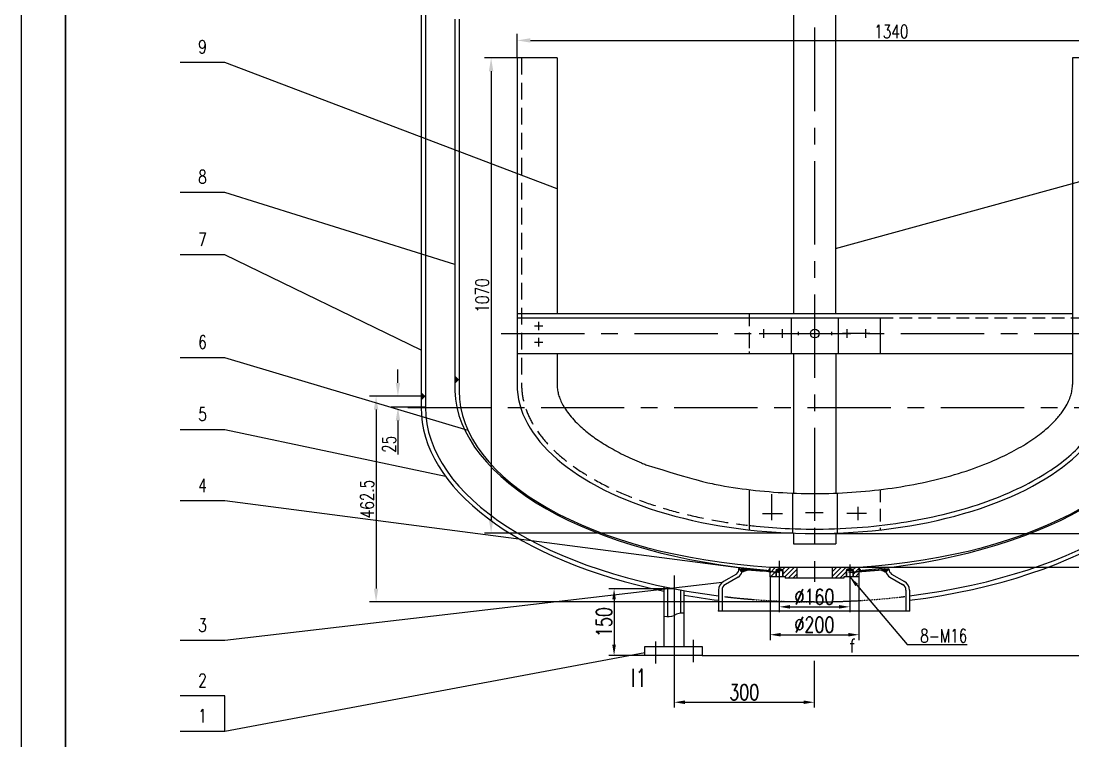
# Model space of a CAD drawing. Extents: x 6109 to 86747, y -17046 to 6992.
# Drawn here: x 35972 to 38340, y -6045 to -4426 of the extents above; entities that cross this region are included whole.
import ezdxf
from ezdxf.enums import TextEntityAlignment as Align

# ---------------------------------------------------------------- set-up
doc = ezdxf.new("R2010")
doc.units = 0
doc.header["$LTSCALE"] = 150
doc.header["$MEASUREMENT"] = 0
for name, pattern in [('CENTER', [2, 1.25, -0.25, 0.25, -0.25]), ('HIDDEN', [9.525, 6.35, -3.175]), ('HIDDEN2', [0.1875, 0.125, -0.0625]), ('PHANTOM2', [1.25, 0.625, -0.125, 0.125, -0.125, 0.125, -0.125])]:
    doc.linetypes.add(name, pattern=pattern)
doc.layers.get('0').update_dxf_attribs({"linetype": 'CONTINUOUS'})
doc.layers.get('DEFPOINTS').update_dxf_attribs({"linetype": 'CONTINUOUS'})
for name, color, linetype in [('BZ', 7, 'CONTINUOUS'), ('HGJ', 1, 'CONTINUOUS'), ('HGJX', 2, 'CENTER'), ('HGJY', 7, 'CONTINUOUS'), ('K1', 4, 'CONTINUOUS'), ('TANK', 1, 'CONTINUOUS'), ('TANKX', 7, 'CONTINUOUS'), ('TANKY', 5, 'CONTINUOUS'), ('ZXX', 2, 'CENTER')]:
    doc.layers.add(name, color=color, linetype=linetype)
doc.styles.add('HZ', font='txt', dxfattribs={"width": 0.75, "bigfont": 'hztxt'})
doc.styles.add('HZFS', font='simplex.shx', dxfattribs={"width": 0.75, "bigfont": 'hzfs.shx'})
doc.styles.get("Standard").update_dxf_attribs({"font": 'txt', "width": 0.75, "bigfont": 'hztxt.shx'})
doc.dimstyles.get("Standard").update_dxf_attribs({"dimtxt": 0.18, "dimasz": 0.18, "dimexe": 0.18, "dimexo": 0.0625, "dimgap": 0.09, "dimtad": 0, "dimtih": 1, "dimtoh": 1, "dimdec": 4, "dimzin": 0, "dimdsep": 46, "dimtxsty": 'Standard', "dimcen": 0.09, "dimadec": 0, "dimazin": 0, "dimtfac": 1, "dimtdec": 4, "dimtofl": 0, "dimtmove": 0, "dimatfit": 3, "dimfxl": 1, "dimtolj": 1, "dimtzin": 0, "dimarcsym": 0})
pattern_1 = [(45, (-94.6384, -9456.926), (-5.3033009, 5.3033009), [])]

# ---------------------------------------------------------------- blocks, each defined once
blk = doc.blocks.new('*D166')
at = {"color": 0, "linetype": 'ByBlock'}
for p, q in [((37273.3, 4948.2), (37109.7, 4948.2)), ((37124.7, 4918.2), (37124.7, 3909.2)), ((37802.9, 3879.2), (37109.7, 3879.2))]:
    blk.add_line(p, q, dxfattribs=at)
for points in [[(37119.7, 4918.2), (37129.7, 4918.2), (37124.7, 4948.2)], [(37119.7, 3909.2), (37129.7, 3909.2), (37124.7, 3879.2)]]:
    blk.add_solid(points, dxfattribs=at)
at = {"layer": 'DEFPOINTS', "color": 0, "linetype": 'ByBlock'}
for p in [(37273.3, 4948.2), (37124.7, 3879.2), (37802.9, 3879.2)]:
    blk.add_point(p, dxfattribs=at)
at = {"color": 0, "linetype": 'ByBlock', "insert": (37104.7, 4413.7), "char_height": 30, "attachment_point": 5, "rotation": 90, "style": 'HZFS'}
blk.add_mtext('\\A1;1070', dxfattribs=at)
blk = doc.blocks.new('*D137')
at = {"color": 0, "linetype": 'ByBlock'}
for p, q in [((38558.1, -5217.2), (39019, -5217.2)), ((39007, -5630.1), (39007, -5241.2)), ((37758.7, -5654.1), (39019, -5654.1))]:
    blk.add_line(p, q, dxfattribs=at)
for points in [[(39003, -5241.2), (39011, -5241.2), (39007, -5217.2)], [(39003, -5630.1), (39011, -5630.1), (39007, -5654.1)]]:
    blk.add_solid(points, dxfattribs=at)
at = {"layer": 'DEFPOINTS', "color": 0, "linetype": 'ByBlock'}
for p in [(38558, -5217.2), (39007, -5217.2), (37758.6, -5654.1)]:
    blk.add_point(p, dxfattribs=at)
at = {"color": 0, "linetype": 'ByBlock', "insert": (38984.5, -5435.7), "char_height": 35, "attachment_point": 5, "rotation": 90, "style": 'HZFS'}
blk.add_mtext('\\A1;440', dxfattribs=at)
blk = doc.blocks.new('*D136')
at = {"color": 0, "linetype": 'ByBlock'}
for p, q in [((37852.7, 6274.7), (39202.9, 6274.7)), ((39190.9, 6250.7), (39190.9, 3826.8)), ((37852.7, 3802.8), (39202.9, 3802.8))]:
    blk.add_line(p, q, dxfattribs=at)
for points in [[(39186.9, 6250.7), (39194.9, 6250.7), (39190.9, 6274.7)], [(39186.9, 3826.8), (39194.9, 3826.8), (39190.9, 3802.8)]]:
    blk.add_solid(points, dxfattribs=at)
at = {"layer": 'DEFPOINTS', "color": 0, "linetype": 'ByBlock'}
for p in [(37852.6, 6274.7), (37852.7, 3802.8), (39190.9, 3802.8)]:
    blk.add_point(p, dxfattribs=at)
at = {"color": 0, "linetype": 'ByBlock', "insert": (39168.4, 5038.8), "char_height": 35, "attachment_point": 5, "rotation": 90, "style": 'HZFS'}
blk.add_mtext('\\A1;2480', dxfattribs=at)
blk = doc.blocks.new('*D135')
at = {"color": 0, "linetype": 'ByBlock'}
for p, q in [((37852.7, 7852.6), (39300.3, 7852.6)), ((39288.3, 3628), (39288.3, 7828.6)), ((37599.8, 3604), (39300.3, 3604))]:
    blk.add_line(p, q, dxfattribs=at)
for points in [[(39284.3, 7828.6), (39292.3, 7828.6), (39288.3, 7852.6)], [(39284.3, 3628), (39292.3, 3628), (39288.3, 3604)]]:
    blk.add_solid(points, dxfattribs=at)
at = {"layer": 'DEFPOINTS', "color": 0, "linetype": 'ByBlock'}
for p in [(37852.6, 7852.6), (39288.3, 7852.6), (37599.8, 3604)]:
    blk.add_point(p, dxfattribs=at)
at = {"color": 0, "linetype": 'ByBlock', "insert": (39265.8, 5728.3), "char_height": 35, "attachment_point": 5, "rotation": 90, "style": 'HZFS'}
blk.add_mtext('\\A1;~4300', dxfattribs=at)
blk = doc.blocks.new('*D168')
at = {"color": 0, "linetype": 'ByBlock'}
for p, q in [((37657.9, -5676.2), (37657.9, -5818.3)), ((37857.9, -5676.2), (37857.9, -5818.3)), ((37681.9, -5806.3), (37833.9, -5806.3))]:
    blk.add_line(p, q, dxfattribs=at)
for points in [[(37681.9, -5802.3), (37681.9, -5810.3), (37657.9, -5806.3)], [(37833.9, -5802.3), (37833.9, -5810.3), (37857.9, -5806.3)]]:
    blk.add_solid(points, dxfattribs=at)
at = {"layer": 'DEFPOINTS', "color": 0, "linetype": 'ByBlock'}
for p in [(37657.9, -5676.1), (37857.9, -5676.1), (37857.9, -5806.3)]:
    blk.add_point(p, dxfattribs=at)
at = {"color": 0, "linetype": 'ByBlock', "insert": (37757.9, -5783.8), "char_height": 35, "attachment_point": 5, "style": 'HZFS'}
blk.add_mtext('\\A1;∅200', dxfattribs=at)
blk = doc.blocks.new('*D167')
at = {"color": 0, "linetype": 'ByBlock'}
for p, q in [((37837.3, -5676.2), (37837.3, -5755.6)), ((37678.8, -5709.1), (37678.8, -5755.6)), ((37702.8, -5743.6), (37813.3, -5743.6))]:
    blk.add_line(p, q, dxfattribs=at)
for points in [[(37702.8, -5739.6), (37702.8, -5747.6), (37678.8, -5743.6)], [(37813.3, -5739.6), (37813.3, -5747.6), (37837.3, -5743.6)]]:
    blk.add_solid(points, dxfattribs=at)
at = {"layer": 'DEFPOINTS', "color": 0, "linetype": 'ByBlock'}
for p in [(37837.3, -5676.1), (37678.8, -5709), (37837.3, -5743.6)]:
    blk.add_point(p, dxfattribs=at)
at = {"color": 0, "linetype": 'ByBlock', "insert": (37758, -5721.1), "char_height": 35, "attachment_point": 5, "style": 'HZFS'}
blk.add_mtext('\\A1;∅160', dxfattribs=at)
blk = doc.blocks.new('*D139')
at = {"color": 0, "linetype": 'ByBlock'}
for p, q in [((37537, 3604), (37537, 3486.7)), ((37852, 3591.7), (37852, 3486.7)), ((37561, 3498.7), (37828, 3498.7))]:
    blk.add_line(p, q, dxfattribs=at)
for points in [[(37561, 3502.7), (37561, 3494.7), (37537, 3498.7)], [(37828, 3502.7), (37828, 3494.7), (37852, 3498.7)]]:
    blk.add_solid(points, dxfattribs=at)
at = {"layer": 'DEFPOINTS', "color": 0, "linetype": 'ByBlock'}
for p in [(37537, 3604), (37852, 3591.8), (37852, 3498.7)]:
    blk.add_point(p, dxfattribs=at)
at = {"color": 0, "linetype": 'ByBlock', "insert": (37694.5, 3521.2), "char_height": 35, "attachment_point": 5, "style": 'HZFS'}
blk.add_mtext('\\A1;300', dxfattribs=at)
blk = doc.blocks.new('*D140')
at = {"color": 0, "linetype": 'ByBlock'}
for p, q in [((37537, 3754), (37389.5, 3754)), ((37401.5, 3730), (37401.5, 3628)), ((37470.9, 3604), (37389.5, 3604))]:
    blk.add_line(p, q, dxfattribs=at)
for points in [[(37397.5, 3730), (37405.5, 3730), (37401.5, 3754)], [(37397.5, 3628), (37405.5, 3628), (37401.5, 3604)]]:
    blk.add_solid(points, dxfattribs=at)
at = {"layer": 'DEFPOINTS', "color": 0, "linetype": 'ByBlock'}
for p in [(37537, 3754), (37401.5, 3604), (37471, 3604)]:
    blk.add_point(p, dxfattribs=at)
at = {"color": 0, "linetype": 'ByBlock', "insert": (37379, 3679), "char_height": 35, "attachment_point": 5, "rotation": 90, "style": 'HZFS'}
blk.add_mtext('\\A1;150', dxfattribs=at)
blk = doc.blocks.new('*D138')
at = {"color": 0, "linetype": 'ByBlock'}
for p, q in [((37852.7, 3878.2), (38805.8, 3878.2)), ((38793.8, 3854.2), (38793.8, 3826.8)), ((37852.1, 3802.8), (38805.8, 3802.8))]:
    blk.add_line(p, q, dxfattribs=at)
for points in [[(38789.8, 3854.2), (38797.8, 3854.2), (38793.8, 3878.2)], [(38789.8, 3826.8), (38797.8, 3826.8), (38793.8, 3802.8)]]:
    blk.add_solid(points, dxfattribs=at)
at = {"layer": 'DEFPOINTS', "color": 0, "linetype": 'ByBlock'}
for p in [(37852.6, 3878.2), (37852, 3802.8), (38793.8, 3802.8)]:
    blk.add_point(p, dxfattribs=at)
at = {"color": 0, "linetype": 'ByBlock', "insert": (38771.3, 3840.5), "char_height": 35, "attachment_point": 5, "rotation": 90, "style": 'HZFS'}
blk.add_mtext('\\A1;50', dxfattribs=at)
blk = doc.blocks.new('*D165')
at = {"color": 0, "linetype": 'ByBlock'}
for p, q in [((37183.3, 4947.9), (37183.3, 5002.7)), ((38523.3, 4947.9), (38523.3, 5002.7)), ((37213.3, 4987.7), (38493.3, 4987.7))]:
    blk.add_line(p, q, dxfattribs=at)
for points in [[(37213.3, 4992.7), (37213.3, 4982.7), (37183.3, 4987.7)], [(38493.3, 4992.7), (38493.3, 4982.7), (38523.3, 4987.7)]]:
    blk.add_solid(points, dxfattribs=at)
at = {"layer": 'DEFPOINTS', "color": 0, "linetype": 'ByBlock'}
for p in [(38523.3, 4987.7), (37183.3, 4947.9), (38523.3, 4947.9)]:
    blk.add_point(p, dxfattribs=at)
at = {"color": 0, "linetype": 'ByBlock', "insert": (38025.7, 5007.7), "char_height": 30, "attachment_point": 5, "style": 'HZFS'}
blk.add_mtext('\\A1;1340', dxfattribs=at)
blk = doc.blocks.new('*D437')
at = {"color": 0, "linetype": 'ByBlock'}
for p, q in [((36882.3, -5269.7), (36756.1, -5269.7)), ((36771.1, -5299.7), (36771.1, -5702.4)), ((37757.3, -5732.4), (36756.1, -5732.4))]:
    blk.add_line(p, q, dxfattribs=at)
for points in [[(36766.1, -5299.7), (36776.1, -5299.7), (36771.1, -5269.7)], [(36766.1, -5702.4), (36776.1, -5702.4), (36771.1, -5732.4)]]:
    blk.add_solid(points, dxfattribs=at)
at = {"layer": 'DEFPOINTS', "color": 0, "linetype": 'ByBlock'}
for p in [(36882.4, -5269.7), (36771.1, -5732.4), (37757.4, -5732.4)]:
    blk.add_point(p, dxfattribs=at)
at = {"color": 0, "linetype": 'ByBlock', "insert": (36751.1, -5501.1), "char_height": 30, "attachment_point": 5, "rotation": 90, "style": 'HZFS'}
blk.add_mtext('\\A1;462.5', dxfattribs=at)
blk = doc.blocks.new('*D438')
at = {"color": 0, "linetype": 'ByBlock'}
for p, q in [((36820.3, -5239.7), (36820.3, -5209.7)), ((36882.3, -5269.7), (36805.3, -5269.7)), ((36882.3, -5294.7), (36805.3, -5294.7)), ((36820.3, -5324.7), (36820.3, -5401.1))]:
    blk.add_line(p, q, dxfattribs=at)
for points in [[(36815.3, -5239.7), (36825.3, -5239.7), (36820.3, -5269.7)], [(36815.3, -5324.7), (36825.3, -5324.7), (36820.3, -5294.7)]]:
    blk.add_solid(points, dxfattribs=at)
at = {"layer": 'DEFPOINTS', "color": 0, "linetype": 'ByBlock'}
for p in [(36882.4, -5269.7), (36820.3, -5294.7), (36882.4, -5294.7)]:
    blk.add_point(p, dxfattribs=at)
at = {"color": 0, "linetype": 'ByBlock', "insert": (36800.3, -5377.9), "char_height": 30, "attachment_point": 5, "rotation": 90, "style": 'HZFS'}
blk.add_mtext('\\A1;25', dxfattribs=at)

msp = doc.modelspace()

# ---------------------------------------------------------------- hatches: boundary and pattern name
h = msp.add_hatch()
h.set_pattern_fill('ANSI37', color=256, style=0)
h.set_pattern_definition([(45, (32383.39537, -9975.32013), (-0.0883883476, 0.0883883476), []), (135, (32383.39537, -9975.32013), (-0.0883883476, -0.0883883476), [])])
edge = h.paths.add_edge_path()
edge.add_line((37594.77943, -5665.1464), (37589.09205, -5658.46166))
edge.add_ellipse((37756.92645, -5257.35949), major_axis=(810, 0), ratio=0.5061728395, start_angle=257.96191672, end_angle=258.04151086, ccw=False)
edge.add_arc((37574.62837, -5658.41411), 13.36322, 0.30381347, 5.6821089)
edge.add_line((37587.92593, -5657.09104), (37589.09205, -5658.46166))
edge.add_ellipse((37756.92645, -5257.35949), major_axis=(810, 0), ratio=0.5061728395, start_angle=258.04151086, end_angle=259.44865089)
edge.add_line((37608.60196, -5660.42688), (37594.77943, -5665.1464))
h = msp.add_hatch()
h.set_pattern_fill('ANSI31', color=256, scale=60, style=0)
h.set_pattern_definition(pattern_1)
h.paths.add_polyline_path([(37670.75173, -5661.63281), (37671.75173, -5661.63281), (37671.75173, -5659.8229), (37678.75173, -5657.53883), (37678.75173, -5654.09057), (37657.87994, -5654.09057), (37657.87994, -5676.09057), (37670.75173, -5676.09057)])
h.paths.add_polyline_path([(37670.75173, -5676.09057), (37671.75173, -5676.09057), (37671.75173, -5661.63281), (37670.75173, -5661.63281)], flags=16)
h.paths.add_polyline_path([(37685.75173, -5676.09057), (37686.75173, -5676.09057), (37686.75173, -5661.63281), (37685.75173, -5661.63281)], flags=16)
h.paths.add_polyline_path([(37686.75173, -5661.63281), (37686.75173, -5676.09057), (37692.00781, -5676.09057), (37692.00781, -5679.26657), (37718.00781, -5679.26657), (37718.00781, -5654.09057), (37678.75173, -5654.09057), (37678.75173, -5657.53883), (37685.75173, -5659.8229), (37685.75173, -5661.63281)])
h = msp.add_hatch()
h.set_pattern_fill('ANSI31', color=256, scale=60, style=0)
h.set_pattern_definition(pattern_1)
h.paths.add_polyline_path([(37845.26388, -5661.63281), (37844.26388, -5661.63281), (37844.26388, -5659.8229), (37837.26388, -5657.53883), (37837.26388, -5654.09057), (37858.13568, -5654.09057), (37858.13568, -5676.09057), (37845.26388, -5676.09057)])
h.paths.add_polyline_path([(37844.26388, -5661.63281), (37845.26388, -5661.63281), (37845.26388, -5676.09057), (37844.26388, -5676.09057)], flags=16)
h.paths.add_polyline_path([(37829.26388, -5661.63281), (37830.26388, -5661.63281), (37830.26388, -5676.09057), (37829.26388, -5676.09057)], flags=16)
h.paths.add_polyline_path([(37798.00781, -5654.09057), (37837.26388, -5654.09057), (37837.26388, -5657.53883), (37830.26388, -5659.8229), (37830.26388, -5661.63281), (37829.26388, -5661.63281), (37829.26388, -5676.09057), (37824.00781, -5676.09057), (37824.00781, -5679.26657), (37798.00781, -5679.26657)])
h = msp.add_hatch()
h.set_pattern_fill('ANSI37', color=256, style=0)
h.set_pattern_definition([(45, (32383.39537, -9975.71633), (-0.0883883476, 0.0883883476), []), (135, (32383.39537, -9975.71633), (-0.0883883476, -0.0883883476), [])])
edge = h.paths.add_edge_path()
edge.add_ellipse((37756.92645, -5257.75569), major_axis=(810, 0), ratio=0.5061728395, start_angle=280.73798908, end_angle=281.95875349, ccw=False)
edge.add_line((37907.8441, -5660.57637), (37918.91979, -5665.72313))
edge.add_line((37918.91979, -5665.72313), (37924.76451, -5658.85747))
edge = h.paths.add_edge_path()
edge.add_line((37925.31745, -5658.20794), (37924.76451, -5658.85747))
edge.add_ellipse((37756.92645, -5257.75569), major_axis=(810, 0), ratio=0.5061728395, start_angle=281.95875349, end_angle=282.00285477)
edge.add_arc((37941.49366, -5656.92536), 16.22697, 184.53340371, 186.6053919, ccw=False)

# ---------------------------------------------------------------- linework, layer by layer
for p, q in [((35971.86758, -1244.89701), (35971.86758, -9654.89701)), ((37587.92593, -5657.48724), (37594.77943, -5665.5426)), ((37837.29162, -5648.2983), (37837.29162, -5681.98712)), ((37925.31745, -5658.20794), (37918.91979, -5665.72313)), ((37594.77943, -5665.1464), (37608.60196, -5660.42688)), ((37918.91979, -5665.72313), (37907.8441, -5660.57637))]:
    msp.add_line(p, q)
at = {"color": 1}
for p, q in [((37710.45175, -3893.14925), (37710.45175, -4511.41299)), ((37805.45173, -3893.14925), (37805.45173, -4567.21943)), ((37805.50777, -4433.8844), (37805.50777, -4511.41299)), ((37710.50779, -4506.69056), (37710.50779, -5083.692)), ((37805.50777, -4506.69056), (37805.50777, -5083.692)), ((37711.05869, -5173.692), (37711.05869, -5487.78323)), ((37806.05866, -5173.692), (37806.05866, -5487.79259)), ((37711.05869, -5577.8446), (37711.05869, -5602.04838))]:
    msp.add_line(p, q, dxfattribs=at)
at = {"linetype": 'HIDDEN2', "ltscale": 2}
msp.add_line((37098.6837, -4508.692), (37098.6837, -5243.692), dxfattribs=at)
msp.add_open_spline([(37098.6837, -5243.692), (37098.6837, -5255.68387), (37100.05247, -5267.67671), (37105.5382, -5291.58852), (37109.65661, -5303.50824), (37120.65136, -5327.15553), (37127.52871, -5338.88235), (37144.00644, -5361.98026), (37153.60687, -5373.35043), (37175.43512, -5395.55568), (37187.6626, -5406.39026), (37214.59519, -5427.35146), (37229.29997, -5437.4779), (37260.9944, -5456.86567), (37277.9838, -5466.12697), (37314.02036, -5483.64555), (37333.06734, -5491.90284), (37372.96367, -5507.29316), (37393.81287, -5514.42619), (37437.03473, -5527.46639), (37459.40724, -5533.37354), (37505.37731, -5543.87918), (37528.97474, -5548.47764), (37570.91627, -5555.29946), (37589.0567, -5557.82948), (37607.38219, -5559.9708)], degree=3, knots=[0, 0, 0, 0, 0.1142083502, 0.1142083502, 0.2284167004, 0.2284167004, 0.3426250506, 0.3426250506, 0.4568334008, 0.4568334008, 0.5710417509, 0.5710417509, 0.6852501011, 0.6852501011, 0.7994584513, 0.7994584513, 0.9136668015, 0.9136668015, 1.0278751517, 1.0278751517, 1.1420835019, 1.1420835019, 1.2562918521, 1.2562918521, 1.3412298975, 1.3412298975, 1.3412298975, 1.3412298975], dxfattribs=at)
for points in [[(37419.90087, -5698.36479), (37412.96153, -5706.32694), (37419.90087, -5716.03577), (37419.90087, -5698.36479)], [(37464.90087, -5707.0507), (37470.20526, -5717.94181), (37464.90087, -5726.22845), (37464.90087, -5707.0507)], [(37541.92645, -5718.86661), (37534.95328, -5727.8525), (37541.92645, -5737.60439), (37541.92645, -5718.74635)], [(37971.92645, -5718.86661), (37980.85859, -5727.71954), (37971.92645, -5736.14822), (37971.92645, -5718.86661)]]:
    msp.add_solid(points)
at = {"layer": 'BZ'}
for points in [[(37805.50777, -4937.41687), (39466.11831, -4482.17975), (39566.11831, -4482.17975)], [(37178.6837, -4802.86142), (36430.35677, -4518.53915), (36330.35677, -4518.53915)], [(36948.01427, -4973.45503), (36430.35677, -4810.98525), (36330.35677, -4810.98525)], [(36872.40087, -5165.71094), (36430.35677, -4951.79239), (36330.35677, -4951.79239)], [(36978.50739, -5347.1764), (36430.35677, -5182.96585), (36330.35677, -5182.96585)], [(36927.64795, -5450.35355), (36430.35677, -5345.17553), (36330.35677, -5345.17553)], [(37656.25295, -5665.02047), (36430.35677, -5505.35163), (36330.35677, -5505.35163)], [(37550.36823, -5688.53647), (36430.35677, -5819.52965), (36330.35677, -5819.52965)], [(37376.34598, -5846.96852), (36430.35677, -6023.94038), (36330.35677, -6023.94038)], [(36430.35677, -6023.94038), (36430.35677, -5943.94038), (36330.35677, -5943.94038)]]:
    msp.add_lwpolyline(points, dxfattribs=at)
at = {"layer": 'DEFPOINTS', "color": 0, "linetype": 'ByBlock'}
for p in [(37758.6212, -5578.692), (37587.92645, -5647.63268), (37587.92645, -5647.63268), (37594.77046, -5655.67218), (37925.31745, -5658.20794), (37927.56763, -5676.69056)]:
    msp.add_point(p, dxfattribs=at)
at = {"layer": 'HGJ'}
for p, q in [((37657.87994, -5654.09057), (37857.87994, -5654.09057)), ((37657.87994, -5676.09057), (37657.87994, -5654.09057)), ((37671.75173, -5659.8229), (37678.75173, -5657.53883)), ((37678.75173, -5657.53883), (37685.75173, -5659.8229)), ((37718.00781, -5654.09057), (37718.00781, -5679.26657)), ((37797.67281, -5653.94754), (37797.76372, -5679.26657)), ((37837.29162, -5657.61279), (37830.2895, -5659.89033)), ((37844.28949, -5659.90339), (37837.29162, -5657.61279)), ((37857.87994, -5654.09057), (37857.87994, -5676.09057)), ((37692.00781, -5676.09057), (37657.87994, -5676.09057)), ((37670.75173, -5661.63281), (37686.75173, -5661.63281)), ((37671.75173, -5659.8229), (37685.75173, -5659.8229)), ((37671.75173, -5659.8229), (37671.75173, -5676.09057)), ((37685.75173, -5659.8229), (37685.75173, -5676.09057)), ((37692.00781, -5676.09057), (37692.00781, -5679.26657)), ((37824.00781, -5679.26657), (37692.00781, -5679.26657)), ((37824.00781, -5676.09057), (37824.00781, -5679.26657)), ((37857.87994, -5676.09057), (37824.00781, -5676.09057)), ((37845.2878, -5661.71423), (37829.28781, -5661.69931)), ((37830.2895, -5659.89033), (37830.27432, -5676.15799)), ((37844.28949, -5659.90339), (37830.2895, -5659.89033)), ((37844.28949, -5659.90339), (37844.27431, -5676.17105)), ((37419.90087, -5832.91332), (37419.90087, -5698.36479)), ((37427.90087, -5765.59896), (37427.90087, -5700.10463)), ((37456.90087, -5757.30125), (37456.90087, -5705.61002)), ((37464.90087, -5832.91332), (37464.90087, -5707.0507))]:
    msp.add_line(p, q, dxfattribs=at)
msp.add_lwpolyline([(37376.34598, -5832.91332), (37505.11548, -5832.91332), (37505.11548, -5852.91332), (37376.34598, -5852.91332), (37376.34598, -5832.91332)], dxfattribs=at)
at = {"layer": 'HGJX'}
for p, q in [((37678.75173, -5639.72213), (37678.75173, -5709.01436)), ((37442.40087, -5672.91332), (37442.40087, -5882.91332)), ((37670.75173, -5661.63281), (37670.75173, -5676.09057)), ((37686.75173, -5661.63281), (37686.75173, -5676.09057)), ((37829.28781, -5661.69931), (37829.27432, -5676.15705)), ((37845.2878, -5661.71423), (37845.27431, -5676.17198)), ((37400.31415, -5821.24144), (37400.31415, -5871.24144)), ((37485.11548, -5817.52543), (37485.11548, -5867.91332))]:
    msp.add_line(p, q, dxfattribs=at)
at = {"layer": 'HGJY'}
for centre, radius, start, end in [((37428.33439, -5719.00249), 46.10885, 259.46101298, 287.7624454), ((37460.08939, -5788.83136), 31.3788, 81.17974094, 124.31271571)]:
    msp.add_arc(centre, radius, start, end, dxfattribs=at)
at = {"layer": 'K1', "const_width": 4}
msp.add_lwpolyline([(36071.86758, -9554.89701), (36071.86758, -1494.89701), (41811.86758, -1494.89701), (41811.86758, -9554.89701)], close=True, dxfattribs=at)
at = {"layer": 'TANK'}
for p, q in [((36872.40087, -4308.9469), (36872.40087, -5294.71929)), ((36882.40087, -4308.9469), (36882.40087, -5294.71929)), ((36948.01427, -4421.72336), (36948.01427, -5257.21941)), ((36958.01427, -4421.72336), (36958.01427, -5257.21941)), ((37088.6837, -4508.692), (37088.6837, -5243.692)), ((37178.6837, -4508.692), (37088.6837, -4508.692)), ((37178.6837, -4508.692), (37178.6837, -5083.692)), ((38338.6837, -4508.692), (38338.6837, -5173.692)), ((38428.6837, -4508.692), (38338.6837, -4508.692)), ((37088.6837, -5083.692), (37378.6837, -5083.692)), ((37378.6837, -5083.692), (38048.6837, -5083.692)), ((38048.6837, -5083.692), (38338.6837, -5083.692)), ((37088.6837, -5093.692), (37906.1837, -5093.692)), ((37705.6837, -5093.692), (37705.6837, -5128.692)), ((37811.6837, -5093.692), (37811.6837, -5173.692)), ((37906.1837, -5093.692), (37906.1837, -5173.692)), ((37705.6837, -5128.692), (37705.6837, -5173.692)), ((37088.6837, -5173.692), (37378.6837, -5173.692)), ((37178.6837, -5173.692), (37178.6837, -5243.692)), ((37378.6837, -5173.692), (38048.6837, -5173.692)), ((38048.6837, -5173.692), (38338.6837, -5173.692)), ((38338.6837, -5173.692), (38338.6837, -5243.692)), ((37611.1837, -5479.85771), (37611.1837, -5570.47317)), ((37708.30027, -5487.79665), (37708.30027, -5536.83022)), ((37809.14954, -5487.6712), (37809.14954, -5578.52318)), ((37809.14954, -5487.90772), (37809.14954, -5528.93261)), ((37708.30027, -5536.83022), (37708.30027, -5577.74346)), ((37806.05866, -5577.85349), (37806.05866, -5602.04838)), ((37711.05869, -5602.04838), (37806.05866, -5602.04838)), ((37582.28528, -5669.76236), (37553.42645, -5686.42401)), ((37586.28528, -5676.69056), (37557.42645, -5693.35221)), ((37927.56763, -5676.69056), (37956.42645, -5693.35221)), ((37931.56763, -5669.76236), (37960.42645, -5686.42401)), ((37541.92645, -5706.34259), (37541.92645, -5752.49256)), ((37549.92645, -5706.34259), (37549.92645, -5752.49256)), ((37963.92645, -5706.34259), (37963.92645, -5752.49256)), ((37971.92645, -5706.34259), (37971.92645, -5752.49256)), ((37541.92645, -5752.49256), (37785.90087, -5752.49256)), ((37785.90087, -5752.49256), (37971.92645, -5752.49256))]:
    msp.add_line(p, q, dxfattribs=at)
at = {"layer": 'TANK', "color": 7, "linetype": 'HIDDEN', "ltscale": 0.03}
for p, q in [((37611.1837, -5083.692), (37611.1837, -5173.692)), ((37906.1837, -5093.692), (38428.6837, -5093.692)), ((37611.1837, -5132.692), (37611.1837, -5173.692)), ((37721.1837, -5124.692), (37721.1837, -5132.692)), ((37796.1837, -5124.692), (37796.1837, -5132.692)), ((37796.1837, -5124.692), (37796.1837, -5132.692)), ((37906.1837, -5479.85771), (37906.1837, -5570.47317))]:
    msp.add_line(p, q, dxfattribs=at)
at = {"layer": 'TANK'}
msp.add_circle((37758.6837, -5128.692), 10, dxfattribs=at)
for centre, radius, start, end in [((37574.62837, -5658.81031), 13.36322, 304.95856344, 5.6821089), ((37941.49366, -5656.92536), 16.22697, 184.53340371, 232.28753905), ((37575.69947, -5659.90304), 19.89597, 301.93317801, 343.68384948), ((37941.04704, -5657.1689), 23.72319, 200.54029229, 235.37552859), ((37564.92645, -5706.34259), 23, 120, 180), ((37564.92645, -5706.34259), 15, 120, 180), ((37948.92645, -5706.34259), 15, 0, 60), ((37948.92645, -5706.34259), 23, 0, 60)]:
    msp.add_arc(centre, radius, start, end, dxfattribs=at)
for centre, major_axis, ratio, start_param, end_param in [((37758.6837, -5243.692), (670, 0), 0.5, 3.1415926536, 6.2831853072), ((37782.67674, -5253.3843), (-834.80141, 5.0501), 0.4953470713, 0.021485813, 1.4237382896), ((37758.01427, -5257.21941), (800, 0), 0.5, 3.1415926536, 4.5872303872), ((37758.01427, -5257.21941), (800, 0), 0.5, 4.8375475736, 6.2831853072), ((37733.35842, -5253.40249), (834.79417, 5.0521), 0.4953375029, -1.4240716351, -0.0214472291), ((37757.40087, -5294.71929), (885, 0), 0.5056497175, 3.1415926536, 4.3211263477), ((37757.40087, -5294.71929), (875, 0), 0.5, 3.1415926536, 4.463573102), ((37757.40087, -5294.71929), (875, 0), 0.5, -1.323099125, 0), ((37757.40087, -5294.71929), (-885, 0), 0.5056497175, 1.8156370376, 3.1415926536), ((37757.40087, -5294.71929), (-885, 0), 0.5056497175, 1.2339540517, 1.3248503774)]:
    msp.add_ellipse(centre, major_axis=major_axis, ratio=ratio, start_param=start_param, end_param=end_param, dxfattribs=at)
at = {"layer": 'TANK', "color": 7, "linetype": 'PHANTOM2', "ltscale": 0.02}
for centre, major_axis, start_param, end_param in [((37757.40087, -5284.91493), (885, 0), -1.8006265609, -1.5707963268), ((37757.39749, -5284.91494), (-885, 0), 1.5707963268, 1.80350714)]:
    msp.add_ellipse(centre, major_axis=major_axis, ratio=0.5056497175, start_param=start_param, end_param=end_param, dxfattribs=at)
at = {"layer": 'TANK'}
for points, knots in [([(37178.6837, -5243.692), (37178.6837, -5246.99096), (37178.89225, -5250.29043), (37179.75188, -5257.01288), (37180.40351, -5260.43666), (37182.21831, -5267.50361), (37183.38226, -5271.14706), (37186.313, -5278.70326), (37188.08048, -5282.61582), (37192.30888, -5290.71294), (37194.77019, -5294.89706), (37200.45973, -5303.50293), (37203.68807, -5307.92423), (37210.96077, -5316.94704), (37215.00506, -5321.54821), (37223.93415, -5330.86281), (37228.8188, -5335.57602), (37241.90668, -5347.25291), (37250.59625, -5354.24024), (37269.74057, -5368.09952), (37280.19454, -5374.97128), (37302.76432, -5388.42193), (37314.87964, -5395.00089), (37340.63748, -5407.71869), (37354.27972, -5413.85766), (37371.93024, -5421.07457), (37375.28905, -5422.41778), (37378.6837, -5423.74531)], [0, 0, 0, 0, 0.06385078521, 0.06385078521, 0.12770157043, 0.12770157043, 0.19155235564, 0.19155235564, 0.25540314085, 0.25540314085, 0.31925392607, 0.31925392607, 0.38310471128, 0.38310471128, 0.44695549649, 0.44695549649, 0.51080628171, 0.51080628171, 0.60443512314, 0.60443512314, 0.69806396457, 0.69806396457, 0.791692806, 0.791692806, 0.88532164743, 0.88532164743, 0.90702846396, 0.90702846396, 0.90702846396, 0.90702846396]), ([(37378.6837, -5423.74531), (37490.453, -5458.62798), (37513.05844, -5463.75676), (37561.88073, -5473.09048), (37588.23182, -5477.15082), (37641.92362, -5483.49864), (37669.26408, -5485.78624), (37724.36997, -5488.52782), (37752.13517, -5488.98183), (37807.52072, -5488.0444), (37835.14086, -5486.65293), (37889.66826, -5482.06124), (37916.5753, -5478.86092), (37969.11719, -5470.73822), (37994.7518, -5465.81566), (38044.20536, -5454.38913), (38068.02401, -5447.88484), (38113.32636, -5433.49704), (38134.80953, -5425.61298), (38171.66103, -5410.12757), (38187.45414, -5402.69283), (38216.82091, -5387.2662), (38230.39376, -5379.27403), (38255.11459, -5362.99947), (38266.26109, -5354.71718), (38283.84715, -5339.99412), (38290.78339, -5333.54724), (38303.0961, -5320.85103), (38308.47192, -5314.60272), (38317.73107, -5302.47296), (38321.6143, -5296.5933), (38327.44047, -5286.37508), (38329.61154, -5281.95379), (38333.18544, -5273.4471), (38334.58929, -5269.36213), (38336.75431, -5261.47439), (38337.51678, -5257.67125), (38338.46288, -5250.48382), (38338.6837, -5247.08761), (38338.6837, -5243.692)], [1.0847382489, 1.0847382489, 1.0847382489, 1.0847382489, 1.2055931531, 1.2055931531, 1.3386069759, 1.3386069759, 1.4716207987, 1.4716207987, 1.6046346215, 1.6046346215, 1.7376484444, 1.7376484444, 1.8706622672, 1.8706622672, 2.00367609, 2.00367609, 2.1366899128, 2.1366899128, 2.2697037356, 2.2697037356, 2.3808737462, 2.3808737462, 2.4920437568, 2.4920437568, 2.6032137674, 2.6032137674, 2.690100169, 2.690100169, 2.7769865707, 2.7769865707, 2.8638729724, 2.8638729724, 2.9345390208, 2.9345390208, 3.0052050693, 3.0052050693, 3.0758711177, 3.0758711177, 3.1415926536, 3.1415926536, 3.1415926536, 3.1415926536]), ([(37611.08437, -5560.39783), (37616.17307, -5560.97712), (37621.27566, -5561.52648), (37651.19214, -5564.56328), (37676.28637, -5566.37241), (37735.31643, -5568.91959), (37769.35292, -5569.08193), (37837.07204, -5566.80955), (37870.75406, -5564.37483), (37936.96256, -5556.96822), (37969.48845, -5551.99636), (38032.60906, -5539.63858), (38063.20321, -5532.2527), (38121.72843, -5515.25199), (38149.65892, -5505.6372), (38202.18589, -5484.4246), (38226.78172, -5472.8268), (38268.38957, -5449.96422), (38285.98522, -5438.94912), (38318.12429, -5415.95384), (38332.6672, -5403.97385), (38358.46974, -5379.28799), (38369.72875, -5366.58282), (38388.81384, -5340.70015), (38396.6399, -5327.5242), (38408.80407, -5300.93418), (38413.14403, -5287.52135), (38417.70612, -5263.95993), (38418.6837, -5253.82575), (38418.6837, -5243.692)], [1.34694586, 1.34694586, 1.34694586, 1.34694586, 1.3705002023, 1.3705002023, 1.4847085524, 1.4847085524, 1.6378078857, 1.6378078857, 1.7909072189, 1.7909072189, 1.9440065522, 1.9440065522, 2.0971058854, 2.0971058854, 2.2502052187, 2.2502052187, 2.4033045519, 2.4033045519, 2.5316597819, 2.5316597819, 2.6600150119, 2.6600150119, 2.7883702419, 2.7883702419, 2.9167254719, 2.9167254719, 3.0450807019, 3.0450807019, 3.1415926536, 3.1415926536, 3.1415926536, 3.1415926536])]:
    msp.add_open_spline(points, degree=3, knots=knots, dxfattribs=at)
for p in [(37956.42645, -5693.35221), (37541.92645, -5752.49256), (37971.92645, -5752.49256), (37971.92645, -5752.49256)]:
    msp.add_point(p, dxfattribs=at)
at = {"layer": 'TANKX'}
for p, q in [((37127.37413, -5111.59556), (37146.57413, -5111.59621)), ((37113.64575, -5128.73572), (37158.44412, -5128.73572)), ((37633.35643, -5128.45871), (37652.55643, -5128.45871)), ((37840.63741, -5128.31724), (37821.43741, -5128.31724)), ((37875.71747, -5128.692), (37835.71904, -5128.692)), ((37882.65919, -5128.45871), (37863.45919, -5128.45871)), ((37127.3729, -5148.0553), (37146.5729, -5148.05595)), ((37661.1837, -5489.9256), (37661.1837, -5523.16594)), ((37758.00781, -5516.95779), (37758.00781, -5550.19813)), ((37641.14575, -5533.83081), (37685.94412, -5533.83081)), ((37661.1837, -5518.3633), (37661.1837, -5548.83081)), ((37777.54158, -5531.95779), (37737.54314, -5531.95779)), ((37875.41571, -5533.83081), (37830.61734, -5533.83081)), ((37855.37776, -5518.3633), (37855.37776, -5548.83081))]:
    msp.add_line(p, q, dxfattribs=at)
at = {"layer": 'TANKX', "color": 2}
for p, q in [((37136.97446, -5101.99589), (37136.97381, -5121.19589)), ((37136.97323, -5138.45562), (37136.97258, -5157.65562)), ((37642.95643, -5118.85871), (37642.95643, -5138.05871)), ((37675.37821, -5128.692), (37694.57821, -5128.692)), ((37684.97821, -5119.092), (37684.97821, -5138.292)), ((37831.03741, -5119.092), (37831.03741, -5138.292)), ((37873.05919, -5118.85871), (37873.05919, -5138.05871))]:
    msp.add_line(p, q, dxfattribs=at)
at = {"layer": 'TANKY'}
for points in [[(36958.01427, -5232.21941), (36948.01427, -5222.21941), (36948.01427, -5242.21941)], [(36882.40087, -5269.71929), (36872.40087, -5259.71929), (36872.40087, -5279.71929)], [(37652.72656, -5661.27979), (37657.87994, -5654.09057), (37657.87994, -5666.74633)], [(37863.04937, -5660.50465), (37857.73345, -5653.43478), (37858.02196, -5666.08726)]]:
    msp.add_solid(points, dxfattribs=at)
at = {"layer": 'ZXX'}
for p, q in [((37758.00781, -3540.48668), (37758.00781, -5687.30716)), ((37052.67303, -5128.692), (38459.29937, -5128.692)), ((36842.40087, -5294.71929), (38672.40087, -5294.71929)), ((37442.40087, -5675.48827), (37442.40087, -5903.30939))]:
    msp.add_line(p, q, dxfattribs=at)

# ---------------------------------------------------------------- texts
msp.add_text('f', height=30).set_placement((37835.882, -5846.37089))
at = {"insert": (37995.85906, -5808.61652), "char_height": 30, "attachment_point": 4, "style": 'HZFS'}
msp.add_mtext('\\A1;8-M16', dxfattribs=at)
at = {"layer": 'BZ', "style": 'HZFS', "width": 0.75}
for s, p in [('9', (36380.35677, -4498.53915)), ('8', (36380.35677, -4790.98525)), ('7', (36380.35677, -4931.79239)), ('6', (36380.35677, -5162.96585)), ('5', (36380.35677, -5325.17553)), ('4', (36380.35677, -5485.35163)), ('3', (36380.35677, -5799.52965)), ('2', (36380.35677, -5923.94038)), ('1', (36380.35677, -6003.94038))]:
    msp.add_text(s, height=30, dxfattribs=at).set_placement(p, align=Align.CENTER)
at = {"layer": 'HGJY', "style": 'HZ', "width": 0.75}
msp.add_text('l1', height=40, dxfattribs=at).set_placement((37362.68324, -5903.39301), align=Align.MIDDLE)

# ---------------------------------------------------------------- dimensions: what is measured, and where the dimension line sits
for base, p1, p2, text, override, picture, middle in [((39193.69477, -1604.27716), (37505.11548, -5852.91332), (37757.95177, -1604.27716), '~4300', {"dimtxt": 35, "dimasz": 24, "dimexe": 12, "dimgap": 5, "dimtad": 1, "dimtih": 0, "dimtoh": 0, "dimdec": 0, "dimtxsty": 'HZFS'}, '*D135', (39171.19477, -3728.59524)), ((39096.29368, -5654.09057), (37757.95177, -3182.21941), (37758.01427, -5654.09057), '2480', {"dimtxt": 35, "dimasz": 24, "dimexe": 12, "dimgap": 5, "dimtad": 1, "dimtih": 0, "dimtoh": 0, "dimdec": 0, "dimtxsty": 'HZFS'}, '*D136', (39073.79368, -4418.15499)), ((37030.10299, -5577.74346), (37178.6837, -4508.692), (37708.30027, -5577.74346), '1070', {"dimtxt": 30, "dimasz": 30, "dimexe": 15, "dimgap": 5, "dimtad": 1, "dimtih": 0, "dimtoh": 0, "dimdec": 0, "dimtxsty": 'HZFS'}, '*D166', (37010.10299, -5043.21773)), ((38699.19253, -5654.09057), (37758.00781, -5578.69183), (37757.40087, -5654.09057), '50', {"dimtxt": 35, "dimasz": 24, "dimexe": 12, "dimgap": 5, "dimtad": 1, "dimtih": 0, "dimtoh": 0, "dimdec": 0, "dimtxsty": 'HZFS'}, '*D138', (38676.69253, -5616.3912)), ((37306.85883, -5852.91332), (37442.40087, -5702.88593), (37376.34598, -5852.91332), '150', {"dimtxt": 35, "dimasz": 24, "dimexe": 12, "dimgap": 5, "dimtad": 1, "dimtih": 0, "dimtoh": 0, "dimdec": 0, "dimtxsty": 'HZFS'}, '*D140', (37284.35883, -5777.89962))]:
    dim = msp.add_linear_dim(base=base, p1=p1, p2=p2, angle=90, text=text, dimstyle='Standard', override=override)
    dim.commit()
    dim.dimension.update_dxf_attribs({"geometry": picture, "text_midpoint": middle, "insert": (-94.63842, -9456.92599)})
dim = msp.add_linear_dim(base=(38428.6837, -4469.17745), p1=(37088.6212, -4509.04288), p2=(38428.6837, -4509.04288), dimstyle='Standard', override={"dimtxt": 30, "dimasz": 30, "dimexe": 15, "dimgap": 5, "dimtad": 1, "dimtih": 0, "dimtoh": 0, "dimdec": 0, "dimtxsty": 'HZFS'})
dim.commit()
dim.dimension.update_dxf_attribs({"geometry": '*D165', "text_midpoint": (37931.07879, -4469.17745), "dimtype": 160, "insert": (-94.63842, -9456.92599)})
dim = msp.add_linear_dim(base=(36820.3051, -5294.71929), p1=(36882.40087, -5269.71929), p2=(36882.40087, -5294.71929), angle=90, dimstyle='Standard', override={"dimtxt": 30, "dimasz": 30, "dimexe": 15, "dimgap": 5, "dimtad": 1, "dimtih": 0, "dimtoh": 0, "dimdec": 0, "dimtxsty": 'HZFS'})
dim.commit()
dim.dimension.update_dxf_attribs({"geometry": '*D438', "text_midpoint": (36800.3051, -5377.93358)})
for base, p1, p2, text, override, picture, middle in [((39007.0128, -5217.21941), (37758.62766, -5654.09057), (38558.01427, -5217.21941), '440', {"dimtxt": 35, "dimasz": 24, "dimexe": 12, "dimgap": 5, "dimtad": 1, "dimtih": 0, "dimtoh": 0, "dimdec": 0, "dimtxsty": 'HZFS'}, '*D137', (38984.5128, -5435.65499)), ((36771.13395, -5732.41493), (36882.40087, -5269.71929), (37757.40087, -5732.41493), '462.5', {"dimtxt": 30, "dimasz": 30, "dimexe": 15, "dimgap": 5, "dimtad": 1, "dimtih": 0, "dimtoh": 0, "dimdec": 0, "dimtxsty": 'HZFS'}, '*D437', (36751.13395, -5501.06711))]:
    dim = msp.add_linear_dim(base=base, p1=p1, p2=p2, angle=90, text=text, dimstyle='Standard', override=override)
    dim.commit()
    dim.dimension.update_dxf_attribs({"geometry": picture, "text_midpoint": middle})
for base, p1, p2, text, picture, middle in [((37857.87994, -5806.2959), (37657.87994, -5676.09057), (37857.87994, -5676.09057), '%%c<>', '*D168', (37757.87994, -5783.7959)), ((37837.29162, -5743.55978), (37678.75173, -5709.01436), (37837.29162, -5676.09057), '%%c160', '*D167', (37758.02168, -5721.05978))]:
    dim = msp.add_linear_dim(base=base, p1=p1, p2=p2, text=text, dimstyle='Standard', override={"dimtxt": 35, "dimasz": 24, "dimexe": 12, "dimgap": 5, "dimtad": 1, "dimtih": 0, "dimtoh": 0, "dimdec": 0, "dimtxsty": 'HZFS'})
    dim.commit()
    dim.dimension.update_dxf_attribs({"geometry": picture, "text_midpoint": middle})
dim = msp.add_linear_dim(base=(37757.40087, -5958.18674), p1=(37442.40087, -5852.91332), p2=(37757.40087, -5865.1241), text='300', dimstyle='Standard', override={"dimtxt": 35, "dimasz": 24, "dimexe": 12, "dimgap": 5, "dimtad": 1, "dimtih": 0, "dimtoh": 0, "dimdec": 0, "dimtxsty": 'HZFS'})
dim.commit()
dim.dimension.update_dxf_attribs({"geometry": '*D139', "text_midpoint": (37599.90087, -5935.68674), "insert": (-94.63842, -9456.92599)})

# ---------------------------------------------------------------- leaders
at = {"annotation_type": 0, "has_hookline": 1, "hookline_direction": 0, "text_width": 106.07143}
msp.add_leader([(37837.29162, -5676.09057), (37966.85906, -5828.61652), (37990.85906, -5828.61652)], dimstyle='Standard', override={"dimtxt": 35, "dimasz": 24, "dimexe": 12, "dimgap": 5, "dimtad": 1, "dimtih": 0, "dimtoh": 0, "dimdec": 0, "dimtxsty": 'HZFS'}, dxfattribs=at)

doc.saveas('drawing.dxf')
